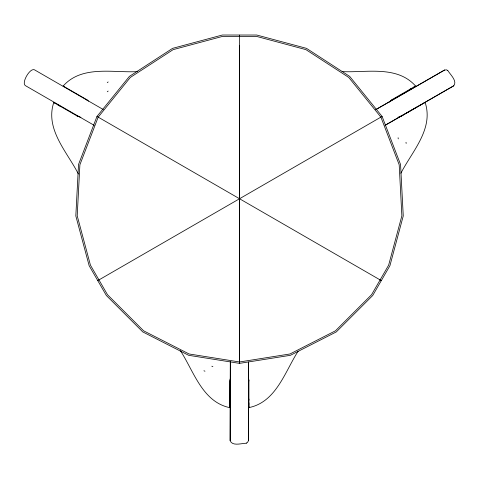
<?xml version="1.0" encoding="UTF-8"?>
<svg xmlns="http://www.w3.org/2000/svg" width="479" height="479" viewBox="0 0 479 479"><rect width="100%" height="100%" fill="white"/><g stroke="black" fill="none" stroke-linecap="round" stroke-linejoin="round"><path stroke-width="0.72" d="M246.565 443.231C241.841 443.189 232.429 446.56 230.165 440.716L230.291 361.328M239.536 237.117L239.536 198.743M239.536 160.375L239.542 45.858M239.536 35.129L239.536 363.369L188.672 355.31L142.778 331.923L106.356 295.507L89.154 265.701L75.826 215.945L78.52 164.513L96.974 116.433L129.384 76.412L172.578 48.361L222.328 35.027L256.744 35.027L306.5 48.361L349.694 76.412L382.104 116.433L400.558 164.513L403.252 215.945L389.924 265.701L372.716 295.507L336.294 331.923L290.4 355.31L239.542 363.363L239.542 237.117M239.542 198.743L239.542 160.375M247.374 442.77L248.403 440.716L248.529 362.07M248.912 406.276L248.918 407.611C276.293 402.013 284.921 371.614 298.154 351.167M248.912 406.144L248.912 402.821M248.912 400.318L248.912 399.019M180.349 350.61C193.785 371.195 202.324 402.019 229.962 407.701L229.968 405.893L229.968 406.551M230.165 440.716L230.363 361.382M248.403 440.716L248.607 362.13M229.962 407.701L229.968 381.086L230.315 379.129M246.481 443.051L246.559 442.626M230.674 376.775L229.968 380.356L229.968 405.198M55.031 103.236L53.762 102.512C44.858 129.288 67.288 152.094 78.394 174.021M398.109 137.748L398.253 138.868M406.012 142.311L406.156 143.431M239.536 361.968L189.103 353.981L143.598 330.797L107.488 294.687L90.429 265.132L77.215 215.801L79.885 164.8L98.183 117.133L130.318 77.448L173.147 49.636L222.478 36.416L256.6 36.416L305.931 49.636L348.76 77.448L380.895 117.127L399.193 164.8L401.869 215.801L388.649 265.132L371.59 294.681L335.474 330.797L289.975 353.981L239.542 361.968M400.857 173.284C411.952 151.598 433.956 128.929 425.118 102.422L401.432 116.086L397.983 117.271M108.164 81.957L107.266 82.639M108.164 91.076L107.266 91.758M88.501 101.153L86.849 99.716L63.168 86.034C81.909 64.94 112.876 72.958 137.413 71.616M389.146 102.117L391.894 99.716L415.574 86.034C397.037 65.126 366.399 72.85 342.072 71.616M389.99 101.482L392.529 99.345M422.298 103.943L453.733 85.813C457.661 80.927 450.038 74.461 447.715 70.347M414.006 86.944L415.574 86.034M409.258 89.687L411.425 88.435M446.907 69.88L444.614 70.012L375.823 109.631M97.842 280.55L382.104 116.433M375.847 109.559L444.614 70.012M384.966 125.354L453.733 85.813M385.589 125.055L404.911 113.948M406.198 113.206L417.149 106.907M419.077 105.799L421.011 104.685M447.194 70.658L447.602 70.509M399.576 116.625L402.067 115.72M211.832 366.213L212.874 366.645M203.928 370.77L204.97 371.207M80.897 117.361L77.448 116.175L53.762 102.512M76.814 115.81L79.304 116.714M103.344 109.577L34.386 69.76C29.914 67.826 21.321 82.687 25.267 85.555L94.225 125.372M96.974 116.433L381.23 280.55L380.039 279.862M57.911 104.901L60.079 106.152M63.168 86.034L64.156 86.609M86.214 99.345L87.735 100.626M248.35 377.398L248.912 380.266L248.912 405.108M248.679 379.691L248.912 380.997M248.918 407.611L248.912 405.803"/></g></svg>
